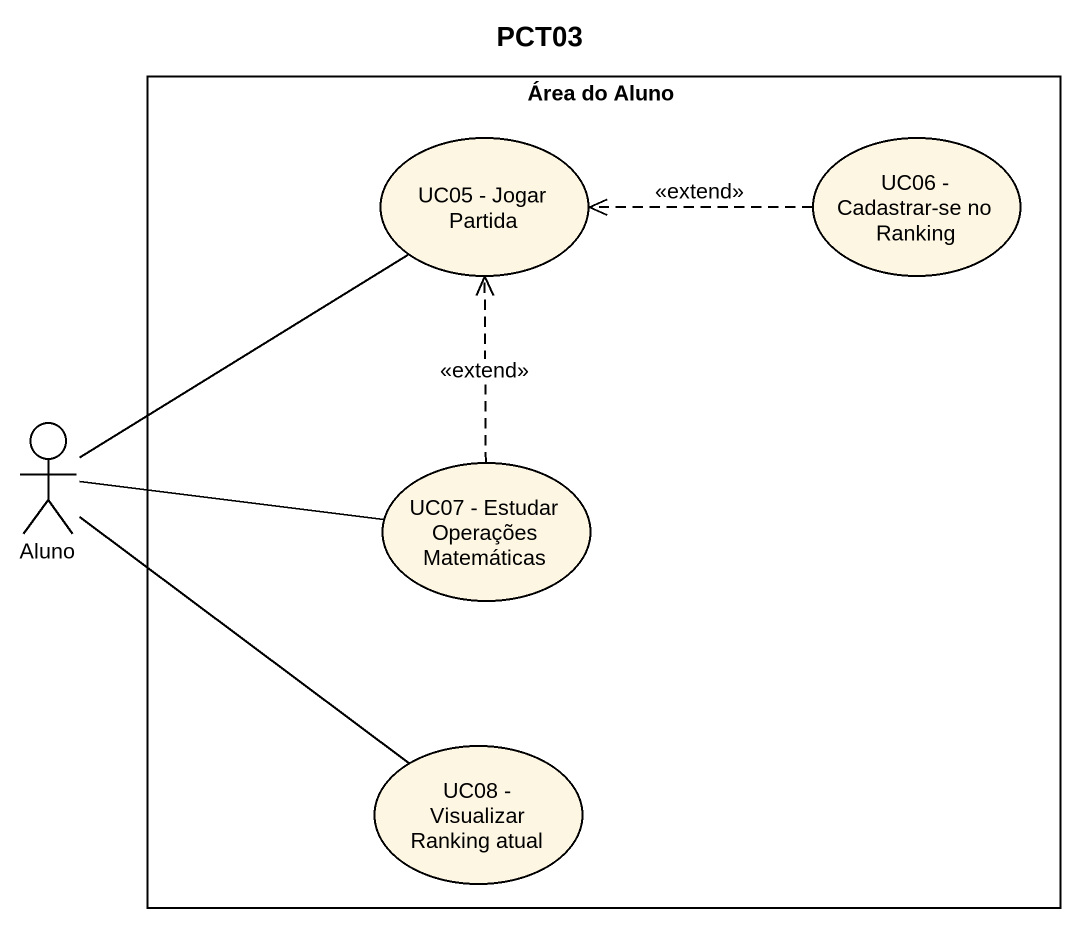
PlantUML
@startuml
title PCT03
rectangle "Área do Aluno" as Área_do_Aluno {
  usecase "UC05 - Jogar Partida" as UC05_Jogar_Partida
  usecase "UC06 - Cadastrar-se no Ranking" as UC06_Cadastrar_se_no_Ranking
  usecase "UC07 - Estudar Operações Matemáticas" as UC07_Estudar_Operações
  usecase "UC08 - Visualizar Ranking atual" as UC08_Visualizar_Ranking
}
actor Aluno
UC06_Cadastrar_se_no_Ranking .left.> UC05_Jogar_Partida : <<extend>>
Aluno -up- UC05_Jogar_Partida
Aluno -right- UC07_Estudar_Operações
Aluno -- UC08_Visualizar_Ranking
UC07_Estudar_Operações .up.> UC05_Jogar_Partida : <<extend>>
@enduml
